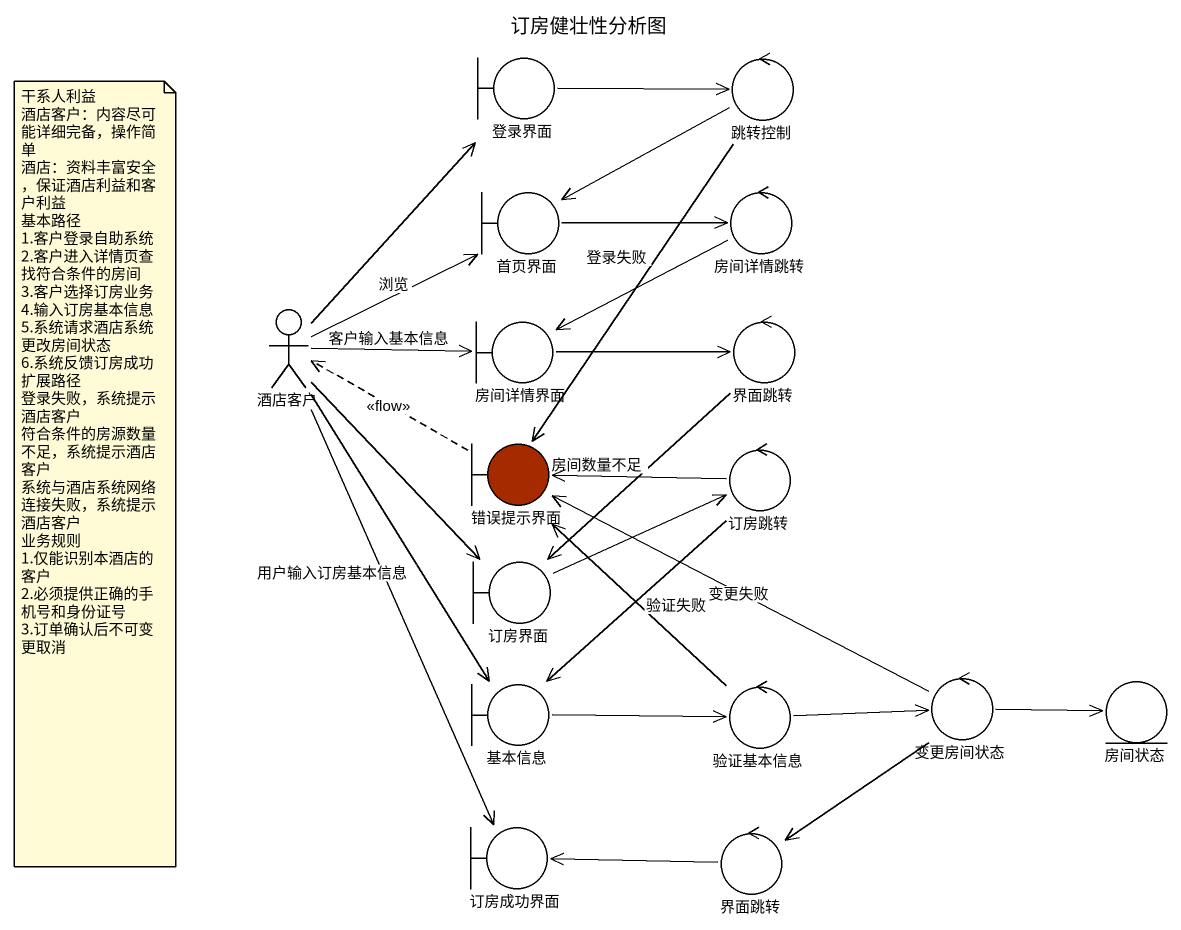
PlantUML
@startuml
title 订房健壮性分析图
boundary 登录界面
control 跳转控制
boundary 首页界面
control 房间详情跳转
actor 酒店客户
boundary 房间详情界面
control 界面跳转
boundary 错误提示界面 #A52A00
control 订房跳转
boundary 订房界面
boundary 基本信息
control 验证基本信息
control 变更房间状态
entity 房间状态
boundary 订房成功界面
control "界面跳转" as 界面跳转_2
登录界面 -right-> 跳转控制
跳转控制 -left-> 首页界面
跳转控制 --> 错误提示界面 : 登录失败
首页界面 -right-> 房间详情跳转
房间详情跳转 -left-> 房间详情界面
酒店客户 -up-> 登录界面
酒店客户 -right-> 首页界面 : 浏览
酒店客户 -right-> 房间详情界面 : 客户输入基本信息
酒店客户 --> 订房界面
酒店客户 --> 基本信息 : 用户输入订房基本信息
酒店客户 --> 订房成功界面
房间详情界面 -right-> 界面跳转
界面跳转 --> 订房界面
错误提示界面 .left.> 酒店客户 : <<flow>>
订房跳转 -left-> 错误提示界面 : 房间数量不足
订房跳转 --> 基本信息
订房界面 -right-> 订房跳转
基本信息 -right-> 验证基本信息
验证基本信息 -up-> 错误提示界面 : 验证失败
验证基本信息 -right-> 变更房间状态
变更房间状态 -left-> 错误提示界面 : 变更失败
变更房间状态 -right-> 房间状态
变更房间状态 --> 界面跳转_2
界面跳转_2 -left-> 订房成功界面
note as N1
  干系人利益
  酒店客户：内容尽可能详细完备，操作简单
  酒店：资料丰富安全，保证酒店利益和客户利益
  基本路径
  1.客户登录自助系统
  2.客户进入详情页查找符合条件的房间
  3.客户选择订房业务
  4.输入订房基本信息
  5.系统请求酒店系统更改房间状态
  6.系统反馈订房成功
  扩展路径
  登录失败，系统提示酒店客户
  符合条件的房源数量不足，系统提示酒店客户
  系统与酒店系统网络连接失败，系统提示酒店客户
  业务规则
  1.仅能识别本酒店的客户
  2.必须提供正确的手机号和身份证号
  3.订单确认后不可变更取消
end note
@enduml
